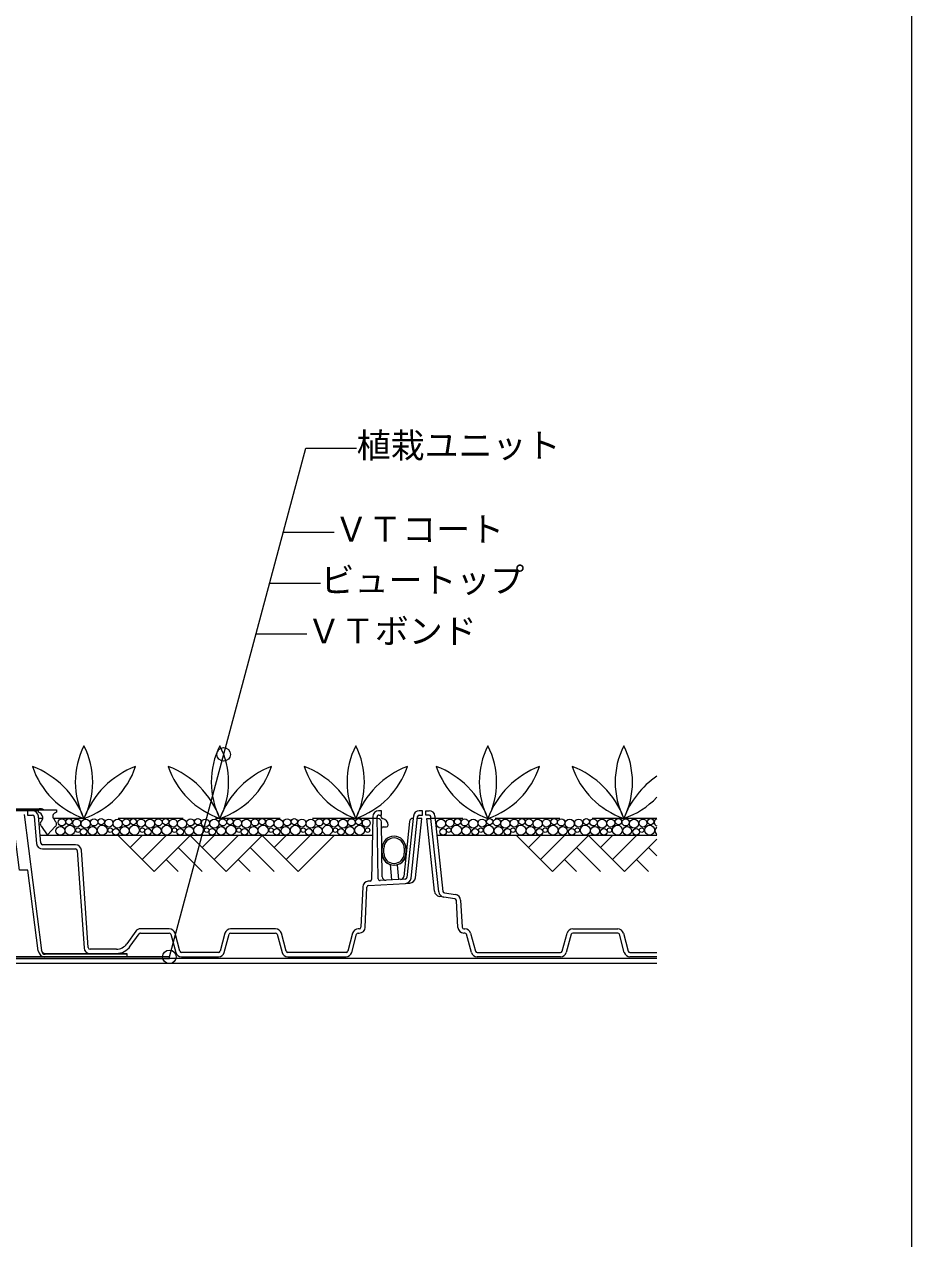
# Model space of a CAD drawing. Units: millimetres, scale not verified. Extents: x -1380 to 1380, y -955 to 955.
# Drawn here: x 378 to 900, y -472 to 243 of the extents above; entities that cross this region are included whole.
import ezdxf
from ezdxf.enums import TextEntityAlignment as Align

# ---------------------------------------------------------------- set-up
doc = ezdxf.new("R2010")
doc.units = ezdxf.units.MM
doc.header["$LTSCALE"] = 3
doc.linetypes.add('USER1', pattern=[19.05, 12.7, -6.35])
for name, color, linetype, lineweight in [('0-0_0', 7, 'Continuous', 18), ('0-2_KUTAI', 3, 'USER1', 18), ('0-3_BOUSUI', 1, 'Continuous', 18), ('0-4_MOJI', 7, 'Continuous', 18), ('0-7_KANAMONO', 4, 'Continuous', 18), ('0-8_ecom', 7, 'Continuous', 9), ('0-9_GREEN', 7, 'Continuous', 9)]:
    doc.layers.add(name, color=color, linetype=linetype, lineweight=lineweight)
doc.styles.add('ＭＳ ゴシック', font='')
doc.styles.get('ＭＳ ゴシック').set_extended_font_data('MS Gothic')

msp = doc.modelspace()

# ---------------------------------------------------------------- linework, layer by layer
at = {"layer": '0-0_0'}
msp.add_lwpolyline([(-899.994, -660), (900.006, -660), (900.006, 540), (-899.994, 540)], close=True, dxfattribs=at)
at = {"layer": '0-2_KUTAI', "linetype": 'Continuous'}
msp.add_lwpolyline([(750.006, -310), (-549.994, -310), (-549.994, -10), (-479.994, -10), (-475.994, 10), (-459.994, 10), (-459.994, -10), (-409.994, -10), (-399.994, 0), (-399.994, 180), (-409.944, 190.995), (-740.044, 224.005), (-749.994, 215), (-749.994, -460)], dxfattribs=at)
at = {"layer": '0-3_BOUSUI'}
msp.add_line((750.006, -307), (-549.994, -307), dxfattribs=at)
msp.add_lwpolyline([(463.006, -306), (263.006, -306), (263.006, -307), (463.006, -307)], close=True, dxfattribs=at)
at = {"layer": '0-4_MOJI'}
for p, q in [((463.006, -306), (543.24, -6.563)), ((543.24, -6.563), (573.24, -6.563)), ((530.025, -55.882), (560.025, -55.882)), ((521.987, -85.882), (551.987, -85.882)), ((513.948, -115.882), (543.948, -115.882))]:
    msp.add_line(p, q, dxfattribs=at)
for centre in [(494.945, -186.801), (463.006, -306)]:
    msp.add_circle(centre, 4, dxfattribs=at)
at = {"layer": '0-7_KANAMONO'}
for p, q in [((339.671, -218.8), (386.34, -218.8)), ((387.736, -226.146), (388.525, -224.754)), ((395.055, -224.754), (395.845, -226.146)), ((588.246, -244.999), (588.246, -241.999)), ((589.246, -244.999), (589.246, -241.999)), ((601.249, -241.999), (601.249, -244.999)), ((602.249, -241.999), (602.249, -244.999))]:
    msp.add_line(p, q, dxfattribs=at)
for points in [[(330.107, -221.242), (329.399, -220.9), (329.399, -219.4), (396.613, -219.4), (396.613, -220.9), (395.905, -221.242)], [(386.676, -221.242), (385.968, -220.9), (385.968, -220), (340.044, -220)], [(395.766, -229.314), (391.29, -234.2), (387.814, -229.314)]]:
    msp.add_lwpolyline(points, dxfattribs=at)
for centre, radius, start, end in [((386.34, -224.308), 5.508, 63.00853, 90), ((385.274, -224.224), 3.294, 350.73331, 64.81727), ((396.314, -223.2), 2, 101.81701, 230.98411), ((388.995, -227.7), 2, 129.0159, 233.82139), ((394.586, -227.7), 2, 306.17861, 50.9841), ((595.247, -241.999), 7.002, 0, 180), ((595.247, -241.999), 6.002, 0, 180), ((595.247, -244.999), 7.002, 180, 0), ((595.247, -244.999), 6.002, 180, 0)]:
    msp.add_arc(centre, radius, start, end, dxfattribs=at)
at = {"layer": '0-8_ecom'}
for p, q in [((380.506, -220), (379.506, -220)), ((379.506, -222.5), (382.466, -222.5)), ((383.462, -223.414), (384.833, -239.301)), ((387.324, -239.086), (385.953, -223.199)), ((582.696, -223.439), (582.05, -260.417)), ((585.956, -260.089), (585.317, -223.517)), ((585.776, -224.5), (585.335, -224.5)), ((587.726, -223.614), (587.707, -222.5)), ((588.343, -258.917), (587.776, -226.465)), ((604.416, -226.289), (600.99, -258.613)), ((605.293, -259.617), (609.132, -223.395)), ((619.366, -223.131), (624.066, -267.471)), ((582.503, -234.5), (386.928, -234.5)), ((432.782, -234.5), (453.995, -255.713)), ((446.924, -234.5), (439.853, -241.571)), ((461.066, -234.5), (446.924, -248.642)), ((475.208, -234.5), (453.995, -255.713)), ((475.208, -234.5), (496.421, -255.713)), ((489.35, -234.5), (482.279, -241.571)), ((503.492, -234.5), (489.35, -248.642)), ((517.635, -234.5), (496.421, -255.713)), ((517.635, -234.5), (538.848, -255.713)), ((531.777, -234.5), (524.706, -241.571)), ((545.919, -234.5), (531.777, -248.642)), ((560.061, -234.5), (538.848, -255.713)), ((588.847, -229.5), (590.751, -229.5)), ((750.006, -234.5), (620.571, -234.5)), ((667.318, -234.5), (688.531, -255.713)), ((681.46, -234.5), (674.389, -241.571)), ((695.602, -234.5), (681.46, -248.642)), ((709.744, -234.5), (688.531, -255.713)), ((709.744, -234.5), (730.957, -255.713)), ((723.886, -234.5), (716.815, -241.571)), ((738.028, -234.5), (723.886, -248.642)), ((407.773, -240), (388.32, -240)), ((468.137, -241.571), (482.279, -255.713)), ((510.564, -241.571), (524.706, -255.713)), ((702.673, -241.571), (716.815, -255.713)), ((750.006, -236.665), (730.957, -255.713)), ((745.1, -241.571), (750.006, -246.477)), ((408.771, -243.43), (412.778, -300.744)), ((461.066, -248.642), (468.137, -255.713)), ((503.493, -248.642), (510.564, -255.713)), ((695.602, -248.642), (702.673, -255.713)), ((738.029, -248.642), (745.1, -255.713)), ((593.909, -260.688), (593.111, -251.618)), ((595.394, -252), (595.101, -252)), ((597.149, -251.776), (597.913, -260.466)), ((581.106, -261.398), (580.102, -261.454)), ((580.241, -263.95), (602.006, -262.742)), ((601.867, -260.246), (587.011, -261.07)), ((602.006, -262.742), (604.535, -262.602)), ((576.799, -264.799), (575.784, -288.543)), ((578.281, -288.65), (579.297, -264.906)), ((624.514, -270.823), (621.957, -270.419)), ((631.109, -271.865), (624.514, -270.823)), ((624.904, -268.353), (631.5, -269.395)), ((632.857, -288.699), (631.952, -272.796)), ((634.448, -272.653), (635.353, -288.557)), ((443.167, -290.977), (437.955, -298.335)), ((439.995, -299.78), (445.207, -292.422)), ((462.939, -289.5), (446.023, -289.5)), ((446.023, -292), (462.939, -292)), ((463.905, -292.741), (466.762, -303.406)), ((469.177, -302.759), (466.319, -292.094)), ((495.693, -292.094), (492.835, -302.759)), ((495.25, -303.406), (498.107, -292.741)), ((525.539, -289.5), (499.073, -289.5)), ((499.073, -292), (525.539, -292)), ((526.505, -292.741), (529.362, -303.406)), ((531.777, -302.759), (528.919, -292.094)), ((570.817, -292.094), (567.96, -302.759)), ((570.374, -303.406), (573.232, -292.741)), ((574.785, -289.5), (574.198, -289.5)), ((574.198, -292), (574.785, -292)), ((636.352, -289.5), (636.939, -289.5)), ((636.939, -292), (636.352, -292)), ((640.762, -303.406), (637.905, -292.741)), ((640.319, -292.094), (643.177, -302.759)), ((694.235, -302.759), (697.093, -292.094)), ((699.507, -292.741), (696.65, -303.406)), ((700.473, -289.5), (726.939, -289.5)), ((726.939, -292), (700.473, -292)), ((730.762, -303.406), (727.905, -292.741)), ((730.319, -292.094), (733.177, -302.759)), ((431.835, -301.5), (416.27, -301.5)), ((416.27, -304), (431.835, -304)), ((491.869, -303.5), (470.143, -303.5)), ((470.143, -306), (491.869, -306)), ((566.994, -303.5), (532.743, -303.5)), ((532.743, -306), (566.994, -306)), ((644.143, -303.5), (693.269, -303.5)), ((693.269, -306), (644.143, -306)), ((734.143, -303.5), (750.006, -303.5)), ((750.006, -306), (734.143, -306))]:
    msp.add_line(p, q, dxfattribs=at)
at = {"layer": '0-8_ecom', "color": 150, "lineweight": 18}
for p, q in [((377.584, -222.184), (387.783, -302.253)), ((387.847, -302.753), (387.783, -302.253)), ((438.006, -304.5), (389.831, -304.5))]:
    msp.add_line(p, q, dxfattribs=at)
at = {"layer": '0-8_ecom', "color": 3, "linetype": 'USER1', "lineweight": 18}
for p, q in [((388.557, -224.5), (386.065, -224.5)), ((585.335, -224.5), (394.794, -224.5)), ((750.006, -224.5), (616.997, -224.5))]:
    msp.add_line(p, q, dxfattribs=at)
at = {"layer": '0-8_ecom'}
for points in [[(382.466, -220), (379.506, -220), (379.506, -222.5)], [(586.317, -222.5), (587.968, -222.5), (587.968, -220), (586.195, -220)], [(610.127, -222.5), (612.006, -222.5), (612.006, -220), (610.127, -220)], [(615.885, -222.5), (614.006, -222.5), (614.006, -220), (615.885, -220)], [(606.646, -223.131), (606.501, -224.5), (602.807, -259.353)], [(607.821, -259.476), (611.529, -224.5), (609.015, -224.5)], [(619.023, -267.331), (614.483, -224.5), (616.997, -224.5)], [(621.58, -267.735), (616.997, -224.5), (616.88, -223.395)], [(388.32, -242.5), (396.753, -242.5), (407.773, -242.5)], [(415.272, -300.57), (412.435, -260), (411.264, -243.256)]]:
    msp.add_lwpolyline(points, dxfattribs=at)
at = {"layer": '0-8_ecom', "color": 150, "lineweight": 18}
for points in [[(385.799, -302.505), (379.748, -255), (374.708, -255), (371.014, -226), (364.76, -226)], [(389.767, -304), (438.006, -304), (438.006, -306), (389.767, -306)]]:
    msp.add_lwpolyline(points, dxfattribs=at)
at = {"layer": '0-8_ecom'}
for centre, radius in [((399.714, -226.831), 2.127), ((404.534, -231.414), 2.903), ((403.933, -226.392), 1.865), ((408.438, -227.232), 2.322), ((413.661, -227.643), 2.658), ((418.657, -226.831), 2.127), ((423.477, -231.414), 2.903), ((422.876, -226.392), 1.865), ((427.381, -227.232), 2.322), ((432.604, -227.643), 2.658), ((437.599, -226.831), 2.127), ((442.42, -231.414), 2.903), ((441.819, -226.392), 1.865), ((446.323, -227.232), 2.322), ((451.546, -227.643), 2.658), ((456.542, -226.831), 2.127), ((461.362, -231.414), 2.903), ((460.761, -226.392), 1.865), ((465.266, -227.232), 2.322), ((470.489, -227.643), 2.658), ((475.485, -226.831), 2.127), ((480.305, -231.414), 2.903), ((479.704, -226.392), 1.865), ((484.209, -227.232), 2.322), ((489.432, -227.643), 2.658), ((494.428, -226.831), 2.127), ((499.248, -231.414), 2.903), ((498.647, -226.392), 1.865), ((503.152, -227.232), 2.322), ((508.375, -227.643), 2.658), ((513.37, -226.831), 2.127), ((518.191, -231.414), 2.903), ((517.59, -226.392), 1.865), ((522.094, -227.232), 2.322), ((527.317, -227.643), 2.658), ((532.313, -226.831), 2.127), ((537.133, -231.414), 2.903), ((536.532, -226.392), 1.865), ((541.037, -227.232), 2.322), ((546.26, -227.643), 2.658), ((551.256, -226.831), 2.127), ((556.076, -231.414), 2.903), ((555.475, -226.392), 1.865), ((559.98, -227.232), 2.322), ((565.203, -227.643), 2.658), ((570.199, -226.831), 2.127), ((575.019, -231.414), 2.903), ((574.418, -226.392), 1.865), ((578.923, -227.232), 2.322), ((622.923, -227.643), 2.658), ((628.147, -227.232), 2.322), ((632.05, -231.414), 2.903), ((632.651, -226.392), 1.865), ((636.87, -226.831), 2.127), ((641.866, -227.643), 2.658), ((647.089, -227.232), 2.322), ((650.993, -231.414), 2.903), ((651.594, -226.392), 1.865), ((655.813, -226.831), 2.127), ((660.809, -227.643), 2.658), ((666.032, -227.232), 2.322), ((669.936, -231.414), 2.903), ((670.537, -226.392), 1.865), ((674.756, -226.831), 2.127), ((679.752, -227.643), 2.658), ((684.975, -227.232), 2.322), ((688.878, -231.414), 2.903), ((689.48, -226.392), 1.865), ((693.699, -226.831), 2.127), ((698.694, -227.643), 2.658), ((703.918, -227.232), 2.322), ((707.821, -231.414), 2.903), ((708.422, -226.392), 1.865), ((712.641, -226.831), 2.127), ((717.637, -227.643), 2.658), ((722.86, -227.232), 2.322), ((726.764, -231.414), 2.903), ((727.365, -226.392), 1.865), ((731.584, -226.831), 2.127), ((736.58, -227.643), 2.658), ((741.803, -227.232), 2.322), ((745.707, -231.414), 2.903), ((746.308, -226.392), 1.865), ((398.798, -231.774), 2.579), ((409.198, -231.432), 1.311), ((412.489, -232.375), 1.925), ((417.741, -231.774), 2.579), ((428.141, -231.432), 1.311), ((431.431, -232.375), 1.925), ((436.684, -231.774), 2.579), ((447.083, -231.432), 1.311), ((450.374, -232.375), 1.925), ((455.627, -231.774), 2.579), ((466.026, -231.432), 1.311), ((469.317, -232.375), 1.925), ((474.569, -231.774), 2.579), ((484.969, -231.432), 1.311), ((488.26, -232.375), 1.925), ((493.512, -231.774), 2.579), ((503.912, -231.432), 1.311), ((507.202, -232.375), 1.925), ((512.455, -231.774), 2.579), ((522.854, -231.432), 1.311), ((526.145, -232.375), 1.925), ((531.398, -231.774), 2.579), ((541.797, -231.432), 1.311), ((545.088, -232.375), 1.925), ((550.34, -231.774), 2.579), ((560.74, -231.432), 1.311), ((564.031, -232.375), 1.925), ((569.283, -231.774), 2.579), ((579.683, -231.432), 1.311), ((624.096, -232.375), 1.925), ((627.387, -231.432), 1.311), ((637.786, -231.774), 2.579), ((643.039, -232.375), 1.925), ((646.329, -231.432), 1.311), ((656.729, -231.774), 2.579), ((661.981, -232.375), 1.925), ((665.272, -231.432), 1.311), ((675.672, -231.774), 2.579), ((680.924, -232.375), 1.925), ((684.215, -231.432), 1.311), ((694.614, -231.774), 2.579), ((699.867, -232.375), 1.925), ((703.158, -231.432), 1.311), ((713.557, -231.774), 2.579), ((718.81, -232.375), 1.925), ((722.1, -231.432), 1.311), ((732.5, -231.774), 2.579), ((737.752, -232.375), 1.925), ((741.043, -231.432), 1.311)]:
    msp.add_circle(centre, radius, dxfattribs=at)
for centre, radius, start, end in [((382.466, -223.5), 3.5, 4.93185, 90), ((586.195, -223.5), 3.5, 90, 179.00001), ((610.127, -223.5), 3.5, 90, 173.94951), ((615.885, -223.5), 3.5, 6.05076, 90), ((382.466, -223.5), 1, 4.93181, 90), ((586.317, -223.5), 1, 90, 180.99999), ((585.776, -226.5), 2, 1.00001, 90), ((588.726, -223.596), 1, 181.00014, 258.86173), ((587.751, -228.5), 4, 360, 78.7192), ((590.751, -228.5), 1, 270, 0), ((606.405, -226.5), 2, 90, 173.94923), ((610.127, -223.5), 1, 90, 173.94923), ((615.885, -223.5), 1, 6.05058, 90), ((750.527, -226.831), 2.127, 104.18207, 255.81793), ((588.847, -230.5), 1, 90, 181), ((751.443, -231.774), 2.579, 123.85195, 236.14805), ((388.32, -239), 3.5, 184.93181, 270), ((388.32, -239), 1, 184.93185, 270), ((407.773, -243.5), 3.5, 4.00001, 90), ((407.773, -243.5), 1, 4, 90), ((595.101, -245), 7, 181, 270), ((595.394, -245), 7, 270, 353.94924), ((580.296, -264.948), 3.5, 93.17503, 177.55122), ((580.296, -264.948), 1, 93.17519, 177.55122), ((581.051, -260.4), 1, 273.17503, 359.00001), ((586.956, -260.072), 1, 180.99999, 273.17517), ((590.342, -258.883), 2, 181.00001, 273.17517), ((599.001, -258.402), 2, 273.17517, 353.94923), ((601.812, -259.248), 1, 273.17517, 353.94923), ((601.812, -259.248), 3.5, 273.17519, 353.94923), ((604.341, -259.107), 3.5, 273.17519, 353.94924), ((622.504, -266.962), 3.5, 186.05076, 261.02313), ((625.06, -267.366), 3.5, 186.05076, 261.02313), ((625.06, -267.366), 1, 186.05076, 261.02311), ((630.953, -272.852), 3.5, 3.25935, 81.02311), ((630.953, -272.852), 1, 3.25935, 81.02313), ((446.023, -293), 3.5, 90, 144.68874), ((446.023, -293), 1, 90, 144.68879), ((462.939, -293), 3.5, 15.00004, 90), ((462.939, -293), 1, 14.99997, 90), ((499.073, -293), 3.5, 90, 164.99996), ((499.073, -293), 1, 90, 165.00003), ((525.539, -293), 3.5, 15.00004, 90), ((525.539, -293), 1, 14.99997, 90), ((574.198, -293), 3.5, 90, 164.99996), ((574.198, -293), 1, 90, 165.00003), ((574.785, -288.5), 1, 270, 357.55122), ((574.785, -288.5), 3.5, 270, 357.55122), ((636.352, -288.5), 3.5, 183.25935, 270), ((636.352, -288.5), 1, 183.25935, 270), ((636.939, -293), 3.5, 15.00004, 90), ((636.939, -293), 1, 14.99997, 90), ((700.473, -293), 3.5, 90, 164.99996), ((700.473, -293), 1, 90, 165.00003), ((726.939, -293), 3.5, 15.00004, 90), ((726.939, -293), 1, 14.99997, 90), ((431.835, -294), 7.5, 270, 324.68874), ((431.835, -294), 10, 270, 324.68879), ((416.27, -300.5), 3.5, 184, 270), ((416.27, -300.5), 1, 183.99999, 270), ((470.143, -302.5), 3.5, 194.99997, 270), ((470.143, -302.5), 1, 195.00004, 270), ((491.869, -302.5), 1, 270, 344.99996), ((491.869, -302.5), 3.5, 270, 345.00003), ((532.743, -302.5), 3.5, 194.99997, 270), ((532.743, -302.5), 1, 195.00004, 270), ((566.994, -302.5), 1, 270, 344.99996), ((566.994, -302.5), 3.5, 270, 345.00003), ((644.143, -302.5), 3.5, 194.99997, 270), ((644.143, -302.5), 1, 195.00004, 270), ((693.269, -302.5), 1, 270, 344.99996), ((693.269, -302.5), 3.5, 270, 345.00003), ((734.143, -302.5), 3.5, 194.99997, 270), ((734.143, -302.5), 1, 195.00004, 270)]:
    msp.add_arc(centre, radius, start, end, dxfattribs=at)
at = {"layer": '0-8_ecom', "color": 150, "lineweight": 18}
for centre, radius in [((389.767, -302), 4), ((389.767, -302), 2), ((389.831, -302.5), 2)]:
    msp.add_arc(centre, radius, 187.2593, 270, dxfattribs=at)
at = {"layer": '0-9_GREEN'}
for centre, radius, start, end in [((454.947, -203.107), 47.326, 153.12829, 206.87401), ((370.517, -203.107), 47.326, 333.12599, 26.87171), ((534.947, -203.107), 47.326, 153.12829, 206.87401), ((450.517, -203.107), 47.326, 333.12599, 26.87171), ((614.947, -203.107), 47.326, 153.12829, 206.87401), ((530.517, -203.107), 47.326, 333.12599, 26.87171), ((692.744, -203.107), 47.326, 153.12829, 206.87401), ((608.314, -203.107), 47.326, 333.12599, 26.87171), ((772.744, -203.107), 47.326, 153.12829, 206.87401), ((688.314, -203.107), 47.326, 333.12599, 26.87171), ((364.037, -242.476), 51.907, 20.26163, 69.3585), ((428.48, -178.459), 48.659, 198.50209, 251.11695), ((396.984, -178.459), 48.659, 288.88305, 341.49791), ((461.427, -242.476), 51.907, 110.6415, 159.73837), ((444.037, -242.476), 51.907, 20.26163, 69.3585), ((508.48, -178.459), 48.659, 198.50209, 251.11695), ((541.427, -242.476), 51.907, 110.6415, 159.73837), ((476.984, -178.459), 48.659, 288.88305, 341.49791), ((524.037, -242.476), 51.907, 20.26163, 69.3585), ((588.48, -178.459), 48.659, 198.50209, 251.11695), ((621.427, -242.476), 51.907, 110.6415, 159.73837), ((556.984, -178.459), 48.659, 288.88305, 341.49791), ((601.834, -242.476), 51.907, 20.26163, 69.3585), ((666.277, -178.459), 48.659, 198.50209, 251.11695), ((634.781, -178.459), 48.659, 288.88305, 341.49791), ((699.224, -242.476), 51.907, 110.6415, 159.73837), ((681.834, -242.476), 51.907, 20.26163, 69.3585), ((746.277, -178.459), 48.659, 198.50209, 251.11695), ((779.224, -242.476), 51.907, 124.25641, 159.73837), ((714.781, -178.459), 48.659, 288.88305, 316.37779)]:
    msp.add_arc(centre, radius, start, end, dxfattribs=at)

# ---------------------------------------------------------------- texts
at = {"layer": '0-4_MOJI', "style": 'ＭＳ ゴシック'}
for s, p in [('植栽ユニット', (573.24, -16.563)), ('ＶＴコート', (560.025, -65.882)), ('ビュートップ', (551.987, -95.882)), ('ＶＴボンド', (543.948, -125.882))]:
    msp.add_text(s, height=14.66, dxfattribs=at).set_placement(p, align=Align.BOTTOM_LEFT)

doc.saveas('drawing.dxf')
